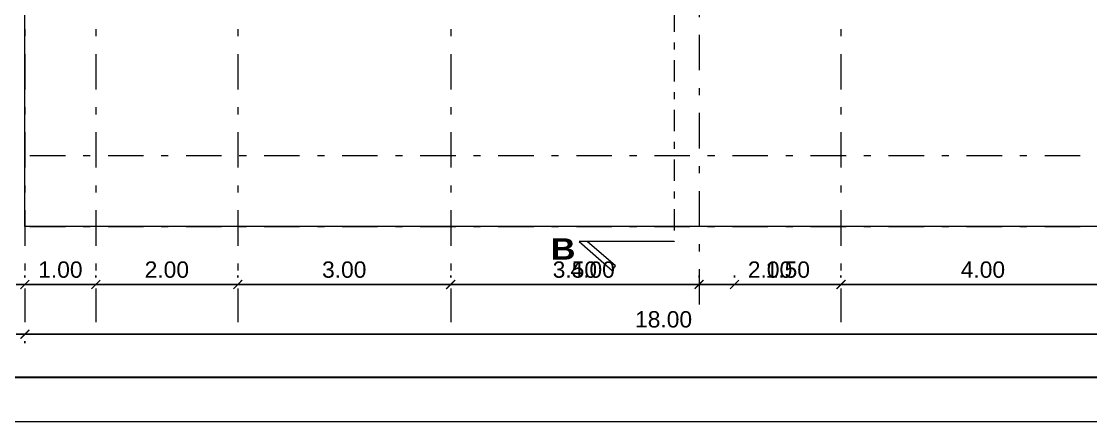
# Model space of a CAD drawing. Header units: millimetres. Extents: x -667 to -468, y -723 to -475.
# Drawn here: x -659.2 to -644.13, y -581.6 to -575.96 of the extents above; entities that cross this region are included whole.
import ezdxf

# ---------------------------------------------------------------- set-up
doc = ezdxf.new("R2010")
doc.units = ezdxf.units.MM
doc.linetypes.add('CENTER', pattern=[2, 1.25, -0.25, 0.25, -0.25])
doc.linetypes.add('DASHDOT', pattern=[1, 0.5, -0.25, 0, -0.25])
doc.layers.get('0').update_dxf_attribs({"lineweight": 9})
doc.layers.get('Defpoints').update_dxf_attribs({"lineweight": 0})
doc.layers.add('GRID', color=250, linetype='CENTER', lineweight=0)
doc.layers.add('NOTASI', color=250, linetype='Continuous', lineweight=5)
doc.layers.add('KOP', color=1, linetype='Continuous')
doc.styles.get("Standard").update_dxf_attribs({"font": 'arial.ttf'})
doc.dimstyles.new('Copy of 1-100', dxfattribs={"dimtxt": 0.23, "dimasz": 0.125, "dimexe": 0.125, "dimexo": 0.1, "dimgap": 0.09, "dimtad": 1, "dimtoh": 1, "dimzin": 0, "dimdsep": 46, "dimtxsty": 'Standard', "dimblk": 'ARCHTICK', "dimcen": 0.09, "dimdle": 0.125, "dimclrt": 2, "dimadec": 0, "dimazin": 0, "dimtfac": 1, "dimtofl": 0, "dimtmove": 0, "dimatfit": 3, "dimldrblk": 'ARCHTICK', "dimfxl": 1, "dimtolj": 1, "dimtzin": 0, "dimarcsym": 0})

# ---------------------------------------------------------------- blocks, each defined once
blk = doc.blocks.new('EW2433')
at = {"layer": 'Defpoints'}
blk.add_line((482.7963, -209.9267), (502.9615, -209.9267), dxfattribs=at)
at = {"layer": 'KOP', "color": 11, "ltscale": 0.1}
for p, q in [((500.4465, -209.5956), (483.0215, -209.5956)), ((483.0239, -209.5931), (500.4441, -209.5931))]:
    blk.add_line(p, q, dxfattribs=at)
blk = doc.blocks.new('_ArchTick')
at = {"color": 0, "linetype": 'ByBlock', "const_width": 0.15}
blk.add_lwpolyline([(-0.5, -0.5), (0.5, 0.5)], dxfattribs=at)
blk = doc.blocks.new('*D744')
at = {"layer": 'Defpoints', "color": 0}
for p in [(-659.148, -579.669), (-658.148, -579.669), (-658.148, -579.669)]:
    blk.add_point(p, dxfattribs=at)
at = {"layer": 'NOTASI', "color": 0, "lineweight": -2}
for p, q in [((-659.148, -579.569), (-659.148, -579.544)), ((-658.148, -579.569), (-658.148, -579.544)), ((-659.273, -579.669), (-658.023, -579.669))]:
    blk.add_line(p, q, dxfattribs=at)
at = {"layer": 'NOTASI', "color": 0, "lineweight": -2, "xscale": 0.125, "yscale": 0.125, "zscale": 0.125, "rotation": 180}
blk.add_blockref('_ArchTick', (-659.148, -579.669), dxfattribs=at)
at = {"layer": 'NOTASI', "color": 0, "lineweight": -2, "xscale": 0.125, "yscale": 0.125, "zscale": 0.125}
blk.add_blockref('_ArchTick', (-658.148, -579.669), dxfattribs=at)
at = {"layer": 'NOTASI', "color": 2, "insert": (-658.648, -579.461), "char_height": 0.23, "attachment_point": 5}
blk.add_mtext('\\A1;1.00', dxfattribs=at)
blk = doc.blocks.new('*D745')
at = {"layer": 'Defpoints', "color": 0}
for p in [(-659.148, -580.369), (-641.148, -580.369), (-641.148, -580.369)]:
    blk.add_point(p, dxfattribs=at)
at = {"layer": 'NOTASI', "color": 0, "lineweight": -2}
for p, q in [((-641.148, -580.269), (-641.148, -580.244)), ((-659.273, -580.369), (-641.023, -580.369)), ((-659.148, -580.469), (-659.148, -580.494))]:
    blk.add_line(p, q, dxfattribs=at)
at = {"layer": 'NOTASI', "color": 0, "lineweight": -2, "xscale": 0.125, "yscale": 0.125, "zscale": 0.125, "rotation": 180}
blk.add_blockref('_ArchTick', (-659.148, -580.369), dxfattribs=at)
at = {"layer": 'NOTASI', "color": 0, "lineweight": -2, "xscale": 0.125, "yscale": 0.125, "zscale": 0.125}
blk.add_blockref('_ArchTick', (-641.148, -580.369), dxfattribs=at)
at = {"layer": 'NOTASI', "color": 2, "insert": (-650.148, -580.161), "char_height": 0.23, "attachment_point": 5}
blk.add_mtext('\\A1;18.00', dxfattribs=at)
blk = doc.blocks.new('*D746')
at = {"layer": 'Defpoints', "color": 0}
for p in [(-658.148, -579.669), (-656.148, -579.669), (-656.148, -579.669)]:
    blk.add_point(p, dxfattribs=at)
at = {"layer": 'NOTASI', "color": 0, "lineweight": -2}
for p, q in [((-658.148, -579.569), (-658.148, -579.544)), ((-656.148, -579.569), (-656.148, -579.544)), ((-658.273, -579.669), (-656.023, -579.669))]:
    blk.add_line(p, q, dxfattribs=at)
at = {"layer": 'NOTASI', "color": 0, "lineweight": -2, "xscale": 0.125, "yscale": 0.125, "zscale": 0.125, "rotation": 180}
blk.add_blockref('_ArchTick', (-658.148, -579.669), dxfattribs=at)
at = {"layer": 'NOTASI', "color": 0, "lineweight": -2, "xscale": 0.125, "yscale": 0.125, "zscale": 0.125}
blk.add_blockref('_ArchTick', (-656.148, -579.669), dxfattribs=at)
at = {"layer": 'NOTASI', "color": 2, "insert": (-657.148, -579.461), "char_height": 0.23, "attachment_point": 5}
blk.add_mtext('\\A1;2.00', dxfattribs=at)
blk = doc.blocks.new('*D747')
at = {"layer": 'Defpoints', "color": 0}
for p in [(-656.148, -579.669), (-653.148, -579.669), (-653.148, -579.669)]:
    blk.add_point(p, dxfattribs=at)
at = {"layer": 'NOTASI', "color": 0, "lineweight": -2}
for p, q in [((-656.148, -579.569), (-656.148, -579.544)), ((-653.148, -579.569), (-653.148, -579.544)), ((-656.273, -579.669), (-653.023, -579.669))]:
    blk.add_line(p, q, dxfattribs=at)
at = {"layer": 'NOTASI', "color": 0, "lineweight": -2, "xscale": 0.125, "yscale": 0.125, "zscale": 0.125, "rotation": 180}
blk.add_blockref('_ArchTick', (-656.148, -579.669), dxfattribs=at)
at = {"layer": 'NOTASI', "color": 0, "lineweight": -2, "xscale": 0.125, "yscale": 0.125, "zscale": 0.125}
blk.add_blockref('_ArchTick', (-653.148, -579.669), dxfattribs=at)
at = {"layer": 'NOTASI', "color": 2, "insert": (-654.648, -579.461), "char_height": 0.23, "attachment_point": 5}
blk.add_mtext('\\A1;3.00', dxfattribs=at)
blk = doc.blocks.new('*D748')
at = {"layer": 'Defpoints', "color": 0}
for p in [(-653.148, -579.669), (-649.148, -579.669), (-649.148, -579.669)]:
    blk.add_point(p, dxfattribs=at)
at = {"layer": 'NOTASI', "color": 0, "lineweight": -2}
for p, q in [((-653.148, -579.569), (-653.148, -579.544)), ((-649.148, -579.569), (-649.148, -579.544)), ((-653.273, -579.669), (-649.023, -579.669))]:
    blk.add_line(p, q, dxfattribs=at)
at = {"layer": 'NOTASI', "color": 0, "lineweight": -2, "xscale": 0.125, "yscale": 0.125, "zscale": 0.125, "rotation": 180}
blk.add_blockref('_ArchTick', (-653.148, -579.669), dxfattribs=at)
at = {"layer": 'NOTASI', "color": 0, "lineweight": -2, "xscale": 0.125, "yscale": 0.125, "zscale": 0.125}
blk.add_blockref('_ArchTick', (-649.148, -579.669), dxfattribs=at)
at = {"layer": 'NOTASI', "color": 2, "insert": (-651.148, -579.461), "char_height": 0.23, "attachment_point": 5}
blk.add_mtext('\\A1;4.00', dxfattribs=at)
blk = doc.blocks.new('*D749')
at = {"layer": 'Defpoints', "color": 0}
for p in [(-649.148, -579.669), (-647.648, -579.669), (-647.648, -579.669)]:
    blk.add_point(p, dxfattribs=at)
at = {"layer": 'NOTASI', "color": 0, "lineweight": -2}
for p, q in [((-649.148, -579.569), (-649.148, -579.544)), ((-647.648, -579.569), (-647.648, -579.544)), ((-649.273, -579.669), (-647.523, -579.669))]:
    blk.add_line(p, q, dxfattribs=at)
at = {"layer": 'NOTASI', "color": 0, "lineweight": -2, "xscale": 0.125, "yscale": 0.125, "zscale": 0.125, "rotation": 180}
blk.add_blockref('_ArchTick', (-649.148, -579.669), dxfattribs=at)
at = {"layer": 'NOTASI', "color": 0, "lineweight": -2, "xscale": 0.125, "yscale": 0.125, "zscale": 0.125}
blk.add_blockref('_ArchTick', (-647.648, -579.669), dxfattribs=at)
at = {"layer": 'NOTASI', "color": 2, "insert": (-648.398, -579.461), "char_height": 0.23, "attachment_point": 5}
blk.add_mtext('\\A1;1.50', dxfattribs=at)
blk = doc.blocks.new('*D750')
at = {"layer": 'Defpoints', "color": 0}
for p in [(-647.648, -579.669), (-643.648, -579.669), (-643.648, -579.669)]:
    blk.add_point(p, dxfattribs=at)
at = {"layer": 'NOTASI', "color": 0, "lineweight": -2}
for p, q in [((-647.648, -579.569), (-647.648, -579.544)), ((-643.648, -579.569), (-643.648, -579.544)), ((-647.773, -579.669), (-643.523, -579.669))]:
    blk.add_line(p, q, dxfattribs=at)
at = {"layer": 'NOTASI', "color": 0, "lineweight": -2, "xscale": 0.125, "yscale": 0.125, "zscale": 0.125, "rotation": 180}
blk.add_blockref('_ArchTick', (-647.648, -579.669), dxfattribs=at)
at = {"layer": 'NOTASI', "color": 0, "lineweight": -2, "xscale": 0.125, "yscale": 0.125, "zscale": 0.125}
blk.add_blockref('_ArchTick', (-643.648, -579.669), dxfattribs=at)
at = {"layer": 'NOTASI', "color": 2, "insert": (-645.648, -579.461), "char_height": 0.23, "attachment_point": 5}
blk.add_mtext('\\A1;4.00', dxfattribs=at)
blk = doc.blocks.new('*D779')
at = {"layer": 'Defpoints', "color": 0}
for p in [(-659.148, -579.669), (-658.148, -579.669), (-658.148, -579.669)]:
    blk.add_point(p, dxfattribs=at)
at = {"layer": 'NOTASI', "color": 0, "lineweight": -2}
for p, q in [((-659.148, -579.569), (-659.148, -579.544)), ((-658.148, -579.569), (-658.148, -579.544)), ((-659.273, -579.669), (-658.023, -579.669))]:
    blk.add_line(p, q, dxfattribs=at)
at = {"layer": 'NOTASI', "color": 0, "lineweight": -2, "xscale": 0.125, "yscale": 0.125, "zscale": 0.125, "rotation": 180}
blk.add_blockref('_ArchTick', (-659.148, -579.669), dxfattribs=at)
at = {"layer": 'NOTASI', "color": 0, "lineweight": -2, "xscale": 0.125, "yscale": 0.125, "zscale": 0.125}
blk.add_blockref('_ArchTick', (-658.148, -579.669), dxfattribs=at)
at = {"layer": 'NOTASI', "color": 2, "insert": (-658.648, -579.461), "char_height": 0.23, "attachment_point": 5}
blk.add_mtext('\\A1;1.00', dxfattribs=at)
blk = doc.blocks.new('*D780')
at = {"layer": 'Defpoints', "color": 0}
for p in [(-659.148, -580.369), (-641.148, -580.369), (-641.148, -580.369)]:
    blk.add_point(p, dxfattribs=at)
at = {"layer": 'NOTASI', "color": 0, "lineweight": -2}
for p, q in [((-641.148, -580.269), (-641.148, -580.244)), ((-659.273, -580.369), (-641.023, -580.369)), ((-659.148, -580.469), (-659.148, -580.494))]:
    blk.add_line(p, q, dxfattribs=at)
at = {"layer": 'NOTASI', "color": 0, "lineweight": -2, "xscale": 0.125, "yscale": 0.125, "zscale": 0.125, "rotation": 180}
blk.add_blockref('_ArchTick', (-659.148, -580.369), dxfattribs=at)
at = {"layer": 'NOTASI', "color": 0, "lineweight": -2, "xscale": 0.125, "yscale": 0.125, "zscale": 0.125}
blk.add_blockref('_ArchTick', (-641.148, -580.369), dxfattribs=at)
at = {"layer": 'NOTASI', "color": 2, "insert": (-650.148, -580.161), "char_height": 0.23, "attachment_point": 5}
blk.add_mtext('\\A1;18.00', dxfattribs=at)
blk = doc.blocks.new('*D781')
at = {"layer": 'Defpoints', "color": 0}
for p in [(-658.148, -579.669), (-656.148, -579.669), (-656.148, -579.669)]:
    blk.add_point(p, dxfattribs=at)
at = {"layer": 'NOTASI', "color": 0, "lineweight": -2}
for p, q in [((-658.148, -579.569), (-658.148, -579.544)), ((-656.148, -579.569), (-656.148, -579.544)), ((-658.273, -579.669), (-656.023, -579.669))]:
    blk.add_line(p, q, dxfattribs=at)
at = {"layer": 'NOTASI', "color": 0, "lineweight": -2, "xscale": 0.125, "yscale": 0.125, "zscale": 0.125, "rotation": 180}
blk.add_blockref('_ArchTick', (-658.148, -579.669), dxfattribs=at)
at = {"layer": 'NOTASI', "color": 0, "lineweight": -2, "xscale": 0.125, "yscale": 0.125, "zscale": 0.125}
blk.add_blockref('_ArchTick', (-656.148, -579.669), dxfattribs=at)
at = {"layer": 'NOTASI', "color": 2, "insert": (-657.148, -579.461), "char_height": 0.23, "attachment_point": 5}
blk.add_mtext('\\A1;2.00', dxfattribs=at)
blk = doc.blocks.new('*D782')
at = {"layer": 'Defpoints', "color": 0}
for p in [(-656.148, -579.669), (-653.148, -579.669), (-653.148, -579.669)]:
    blk.add_point(p, dxfattribs=at)
at = {"layer": 'NOTASI', "color": 0, "lineweight": -2}
for p, q in [((-656.148, -579.569), (-656.148, -579.544)), ((-653.148, -579.569), (-653.148, -579.544)), ((-656.273, -579.669), (-653.023, -579.669))]:
    blk.add_line(p, q, dxfattribs=at)
at = {"layer": 'NOTASI', "color": 0, "lineweight": -2, "xscale": 0.125, "yscale": 0.125, "zscale": 0.125, "rotation": 180}
blk.add_blockref('_ArchTick', (-656.148, -579.669), dxfattribs=at)
at = {"layer": 'NOTASI', "color": 0, "lineweight": -2, "xscale": 0.125, "yscale": 0.125, "zscale": 0.125}
blk.add_blockref('_ArchTick', (-653.148, -579.669), dxfattribs=at)
at = {"layer": 'NOTASI', "color": 2, "insert": (-654.648, -579.461), "char_height": 0.23, "attachment_point": 5}
blk.add_mtext('\\A1;3.00', dxfattribs=at)
blk = doc.blocks.new('*D783')
at = {"layer": 'Defpoints', "color": 0}
for p in [(-653.148, -579.669), (-649.648, -579.669), (-649.648, -579.669)]:
    blk.add_point(p, dxfattribs=at)
at = {"layer": 'NOTASI', "color": 0, "lineweight": -2}
for p, q in [((-653.148, -579.569), (-653.148, -579.544)), ((-649.648, -579.569), (-649.648, -579.544)), ((-653.273, -579.669), (-649.523, -579.669))]:
    blk.add_line(p, q, dxfattribs=at)
at = {"layer": 'NOTASI', "color": 0, "lineweight": -2, "xscale": 0.125, "yscale": 0.125, "zscale": 0.125, "rotation": 180}
blk.add_blockref('_ArchTick', (-653.148, -579.669), dxfattribs=at)
at = {"layer": 'NOTASI', "color": 0, "lineweight": -2, "xscale": 0.125, "yscale": 0.125, "zscale": 0.125}
blk.add_blockref('_ArchTick', (-649.648, -579.669), dxfattribs=at)
at = {"layer": 'NOTASI', "color": 2, "insert": (-651.398, -579.461), "char_height": 0.23, "attachment_point": 5}
blk.add_mtext('\\A1;3.50', dxfattribs=at)
blk = doc.blocks.new('*D784')
at = {"layer": 'Defpoints', "color": 0}
for p in [(-649.648, -579.669), (-647.648, -579.669), (-647.648, -579.669)]:
    blk.add_point(p, dxfattribs=at)
at = {"layer": 'NOTASI', "color": 0, "lineweight": -2}
for p, q in [((-649.648, -579.569), (-649.648, -579.544)), ((-647.648, -579.569), (-647.648, -579.544)), ((-649.773, -579.669), (-647.523, -579.669))]:
    blk.add_line(p, q, dxfattribs=at)
at = {"layer": 'NOTASI', "color": 0, "lineweight": -2, "xscale": 0.125, "yscale": 0.125, "zscale": 0.125, "rotation": 180}
blk.add_blockref('_ArchTick', (-649.648, -579.669), dxfattribs=at)
at = {"layer": 'NOTASI', "color": 0, "lineweight": -2, "xscale": 0.125, "yscale": 0.125, "zscale": 0.125}
blk.add_blockref('_ArchTick', (-647.648, -579.669), dxfattribs=at)
at = {"layer": 'NOTASI', "color": 2, "insert": (-648.648, -579.461), "char_height": 0.23, "attachment_point": 5}
blk.add_mtext('\\A1;2.00', dxfattribs=at)
blk = doc.blocks.new('*D785')
at = {"layer": 'Defpoints', "color": 0}
for p in [(-647.648, -579.669), (-643.648, -579.669), (-643.648, -579.669)]:
    blk.add_point(p, dxfattribs=at)
at = {"layer": 'NOTASI', "color": 0, "lineweight": -2}
for p, q in [((-647.648, -579.569), (-647.648, -579.544)), ((-643.648, -579.569), (-643.648, -579.544)), ((-647.773, -579.669), (-643.523, -579.669))]:
    blk.add_line(p, q, dxfattribs=at)
at = {"layer": 'NOTASI', "color": 0, "lineweight": -2, "xscale": 0.125, "yscale": 0.125, "zscale": 0.125, "rotation": 180}
blk.add_blockref('_ArchTick', (-647.648, -579.669), dxfattribs=at)
at = {"layer": 'NOTASI', "color": 0, "lineweight": -2, "xscale": 0.125, "yscale": 0.125, "zscale": 0.125}
blk.add_blockref('_ArchTick', (-643.648, -579.669), dxfattribs=at)
at = {"layer": 'NOTASI', "color": 2, "insert": (-645.648, -579.461), "char_height": 0.23, "attachment_point": 5}
blk.add_mtext('\\A1;4.00', dxfattribs=at)

msp = doc.modelspace()

# ---------------------------------------------------------------- linework, layer by layer
at = {"color": 1, "linetype": 'DASHDOT', "lineweight": 20, "ltscale": 0.6}
msp.add_line((-650.001, -558.31), (-650.001, -579.066), dxfattribs=at)
at = {"color": 1, "ltscale": 0.6}
msp.add_lwpolyline([(-650.001, -579.066), (-651.336, -579.066), (-650.872, -579.472), (-650.827, -579.405), (-651.227, -579.066)], dxfattribs=at)
at = {"layer": 'GRID', "linetype": 'DASHDOT', "lineweight": 0}
for p, q in [((-659.148, -556.624), (-659.148, -580.198)), ((-658.148, -556.624), (-658.148, -580.198)), ((-656.148, -556.624), (-656.148, -580.198)), ((-653.148, -556.624), (-653.148, -580.198)), ((-647.648, -556.624), (-647.648, -580.198)), ((-649.648, -572.853), (-649.648, -580.198)), ((-662.377, -577.853), (-637.628, -577.853)), ((-662.377, -578.853), (-637.628, -578.853))]:
    msp.add_line(p, q, dxfattribs=at)
at = {"layer": 'NOTASI', "ltscale": 0.01}
for p, q in [((-659.148, -578.853), (-659.148, -558.853)), ((-641.148, -578.853), (-659.148, -578.853))]:
    msp.add_line(p, q, dxfattribs=at)

# ---------------------------------------------------------------- block references
at = {"xscale": 1.875, "yscale": 1.875, "zscale": 1.875}
msp.add_blockref('EW2433', (-1572.049, -187.987), dxfattribs=at)
msp.add_blockref('EW2433', (-1572.049, -187.987), dxfattribs=at)

# ---------------------------------------------------------------- texts
at = {"color": 1, "ltscale": 0.6, "insert": (-651.736, -579.019), "char_height": 0.3, "width": 0.88165, "attachment_point": 1}
msp.add_mtext('{\\fArial Black|b0|i0|c0|p34;B}', dxfattribs=at)

# ---------------------------------------------------------------- dimensions: what is measured, and where the dimension line sits
at = {"layer": 'NOTASI'}
for base, p1, p2, picture, middle in [((-658.148, -579.669), (-659.148, -579.669), (-658.148, -579.669), '*D744', (-658.648, -579.461)), ((-658.148, -579.669), (-659.148, -579.669), (-658.148, -579.669), '*D779', (-658.648, -579.461)), ((-656.148, -579.669), (-658.148, -579.669), (-656.148, -579.669), '*D746', (-657.148, -579.461)), ((-656.148, -579.669), (-658.148, -579.669), (-656.148, -579.669), '*D781', (-657.148, -579.461)), ((-653.148, -579.669), (-656.148, -579.669), (-653.148, -579.669), '*D747', (-654.648, -579.461)), ((-653.148, -579.669), (-656.148, -579.669), (-653.148, -579.669), '*D782', (-654.648, -579.461)), ((-649.148, -579.669), (-653.148, -579.669), (-649.148, -579.669), '*D748', (-651.148, -579.461)), ((-649.648, -579.669), (-653.148, -579.669), (-649.648, -579.669), '*D783', (-651.398, -579.461)), ((-647.648, -579.669), (-649.648, -579.669), (-647.648, -579.669), '*D784', (-648.648, -579.461)), ((-647.648, -579.669), (-649.148, -579.669), (-647.648, -579.669), '*D749', (-648.398, -579.461)), ((-643.648, -579.669), (-647.648, -579.669), (-643.648, -579.669), '*D750', (-645.648, -579.461)), ((-643.648, -579.669), (-647.648, -579.669), (-643.648, -579.669), '*D785', (-645.648, -579.461)), ((-641.148, -580.369), (-659.148, -580.369), (-641.148, -580.369), '*D745', (-650.148, -580.161)), ((-641.148, -580.369), (-659.148, -580.369), (-641.148, -580.369), '*D780', (-650.148, -580.161))]:
    dim = msp.add_linear_dim(base=base, p1=p1, p2=p2, dimstyle='Copy of 1-100', dxfattribs=at)
    dim.commit()
    dim.dimension.update_dxf_attribs({"geometry": picture, "text_midpoint": middle})

doc.saveas('drawing.dxf')
